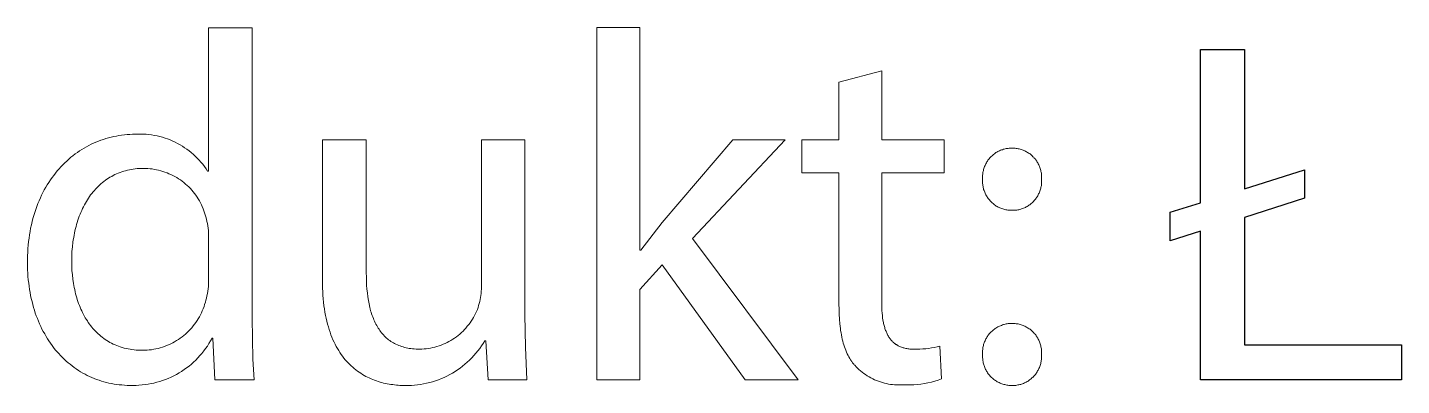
# Model space of a CAD drawing. Header units: millimetres. Extents: x 0 to 4030, y 0 to 2816.
# Drawn here: x 2600.5 to 2712.2, y 176.9 to 206 of the extents above; entities that cross this region are included whole.
import ezdxf

# ---------------------------------------------------------------- set-up
doc = ezdxf.new("R2010")
doc.units = ezdxf.units.MM
doc.header["$MEASUREMENT"] = 0
doc.layers.add('Domyślny', color=7, linetype='Continuous', true_color=0x000000)

msp = doc.modelspace()

# ---------------------------------------------------------------- linework, layer by layer
at = {"layer": 'Domyślny', "color": 18, "lineweight": 15, "true_color": 0x000000}
for p, q in [((2615.18, 194.36), (2615.18, 206.02)), ((2615.18, 206.02), (2618.74, 206.02)), ((2618.74, 206.02), (2618.74, 182.43)), ((2646.75, 177.38), (2646.75, 206.03)), ((2646.75, 206.03), (2650.27, 206.03)), ((2650.27, 206.03), (2650.27, 187.94)), ((2666.45, 201.59), (2669.93, 202.52)), ((2669.93, 202.52), (2669.93, 196.91)), ((2666.45, 196.91), (2666.45, 201.59)), ((2605.83, 196.63), (2606.03, 196.71)), ((2606.03, 196.71), (2606.23, 196.8)), ((2606.23, 196.8), (2606.43, 196.87)), ((2606.43, 196.87), (2606.64, 196.94)), ((2606.64, 196.94), (2606.84, 197.01)), ((2606.84, 197.01), (2607.05, 197.07)), ((2607.05, 197.07), (2607.26, 197.12)), ((2607.26, 197.12), (2607.48, 197.17)), ((2607.48, 197.17), (2607.69, 197.21)), ((2607.69, 197.21), (2607.9, 197.25)), ((2607.9, 197.25), (2608.12, 197.28)), ((2608.12, 197.28), (2608.34, 197.31)), ((2608.34, 197.31), (2608.56, 197.33)), ((2608.56, 197.33), (2608.78, 197.34)), ((2608.78, 197.34), (2609, 197.35)), ((2609, 197.35), (2609.23, 197.35)), ((2609.23, 197.35), (2609.45, 197.36)), ((2609.45, 197.36), (2609.67, 197.37)), ((2609.67, 197.37), (2609.89, 197.36)), ((2609.89, 197.36), (2610.12, 197.35)), ((2610.12, 197.35), (2610.34, 197.33)), ((2610.34, 197.33), (2610.56, 197.3)), ((2610.56, 197.3), (2610.78, 197.26)), ((2610.78, 197.26), (2611, 197.22)), ((2611, 197.22), (2611.22, 197.17)), ((2611.22, 197.17), (2611.43, 197.11)), ((2611.43, 197.11), (2611.65, 197.04)), ((2611.65, 197.04), (2611.86, 196.97)), ((2611.86, 196.97), (2612.06, 196.89)), ((2612.06, 196.89), (2612.27, 196.8)), ((2612.27, 196.8), (2612.47, 196.71)), ((2612.47, 196.71), (2612.67, 196.61)), ((2624.44, 185.48), (2624.44, 196.91)), ((2624.44, 196.91), (2628.01, 196.91)), ((2628.01, 196.91), (2628.01, 186.1)), ((2637.37, 184.93), (2637.37, 196.91)), ((2637.37, 196.91), (2640.91, 196.91)), ((2640.91, 196.91), (2640.91, 182.7)), ((2652.08, 190.17), (2657.81, 196.91)), ((2662.09, 196.91), (2654.54, 188.88)), ((2657.81, 196.91), (2662.09, 196.91)), ((2663.43, 194.21), (2663.43, 196.91)), ((2663.43, 196.91), (2666.45, 196.91)), ((2669.93, 196.91), (2675.01, 196.91)), ((2675.01, 196.91), (2675.01, 194.21)), ((2603.99, 195.48), (2604.16, 195.61)), ((2604.16, 195.61), (2604.34, 195.75)), ((2604.34, 195.75), (2604.52, 195.88)), ((2604.52, 195.88), (2604.7, 196)), ((2604.7, 196), (2604.88, 196.12)), ((2604.88, 196.12), (2605.07, 196.23)), ((2605.07, 196.23), (2605.25, 196.34)), ((2605.25, 196.34), (2605.44, 196.44)), ((2605.44, 196.44), (2605.64, 196.54)), ((2605.64, 196.54), (2605.83, 196.63)), ((2612.67, 196.61), (2612.87, 196.5)), ((2612.87, 196.5), (2613.06, 196.38)), ((2613.06, 196.38), (2613.24, 196.26)), ((2613.24, 196.26), (2613.43, 196.13)), ((2613.43, 196.13), (2613.61, 196)), ((2613.61, 196), (2613.78, 195.86)), ((2613.78, 195.86), (2613.95, 195.72)), ((2613.95, 195.72), (2614.11, 195.56)), ((2614.11, 195.56), (2614.27, 195.41)), ((2678.78, 195.49), (2678.84, 195.55)), ((2678.84, 195.55), (2678.9, 195.61)), ((2678.9, 195.61), (2678.96, 195.66)), ((2678.96, 195.66), (2679.02, 195.71)), ((2679.02, 195.71), (2679.09, 195.76)), ((2679.09, 195.76), (2679.16, 195.81)), ((2679.16, 195.81), (2679.22, 195.86)), ((2679.22, 195.86), (2679.29, 195.9)), ((2679.29, 195.9), (2679.37, 195.94)), ((2679.37, 195.94), (2679.44, 195.98)), ((2679.44, 195.98), (2679.51, 196.01)), ((2679.51, 196.01), (2679.59, 196.05)), ((2679.59, 196.05), (2679.66, 196.08)), ((2679.66, 196.08), (2679.74, 196.1)), ((2679.74, 196.1), (2679.82, 196.13)), ((2679.82, 196.13), (2679.9, 196.15)), ((2679.9, 196.15), (2679.98, 196.17)), ((2679.98, 196.17), (2680.06, 196.19)), ((2680.06, 196.19), (2680.14, 196.2)), ((2680.14, 196.2), (2680.22, 196.21)), ((2680.22, 196.21), (2680.3, 196.22)), ((2680.3, 196.22), (2680.38, 196.22)), ((2680.38, 196.22), (2680.47, 196.23)), ((2680.47, 196.23), (2680.55, 196.23)), ((2680.55, 196.23), (2680.63, 196.23)), ((2680.63, 196.23), (2680.71, 196.22)), ((2680.71, 196.22), (2680.79, 196.22)), ((2680.79, 196.22), (2680.87, 196.21)), ((2680.87, 196.21), (2680.95, 196.19)), ((2680.95, 196.19), (2681.03, 196.18)), ((2681.03, 196.18), (2681.11, 196.16)), ((2681.11, 196.16), (2681.19, 196.14)), ((2681.19, 196.14), (2681.27, 196.12)), ((2681.27, 196.12), (2681.35, 196.09)), ((2681.35, 196.09), (2681.42, 196.06)), ((2681.42, 196.06), (2681.5, 196.03)), ((2681.5, 196.03), (2681.57, 196)), ((2681.57, 196), (2681.64, 195.96)), ((2681.64, 195.96), (2681.71, 195.93)), ((2681.71, 195.93), (2681.79, 195.88)), ((2681.79, 195.88), (2681.85, 195.84)), ((2681.85, 195.84), (2681.92, 195.8)), ((2681.92, 195.8), (2681.99, 195.75)), ((2681.99, 195.75), (2682.05, 195.7)), ((2682.05, 195.7), (2682.11, 195.65)), ((2682.11, 195.65), (2682.17, 195.59)), ((2682.17, 195.59), (2682.23, 195.53)), ((2602.88, 194.37), (2603.03, 194.54)), ((2603.03, 194.54), (2603.18, 194.71)), ((2603.18, 194.71), (2603.34, 194.87)), ((2603.34, 194.87), (2603.5, 195.03)), ((2603.5, 195.03), (2603.66, 195.18)), ((2603.66, 195.18), (2603.82, 195.33)), ((2603.82, 195.33), (2603.99, 195.48)), ((2608.59, 194.43), (2608.44, 194.39)), ((2608.75, 194.46), (2608.59, 194.43)), ((2608.91, 194.49), (2608.75, 194.46)), ((2609.07, 194.52), (2608.91, 194.49)), ((2609.23, 194.54), (2609.07, 194.52)), ((2609.39, 194.56), (2609.23, 194.54)), ((2609.56, 194.57), (2609.39, 194.56)), ((2609.73, 194.57), (2609.56, 194.57)), ((2609.9, 194.58), (2609.73, 194.57)), ((2610.07, 194.57), (2609.9, 194.58)), ((2610.25, 194.57), (2610.07, 194.57)), ((2610.43, 194.55), (2610.25, 194.57)), ((2610.61, 194.53), (2610.43, 194.55)), ((2610.78, 194.5), (2610.61, 194.53)), ((2610.96, 194.47), (2610.78, 194.5)), ((2611.13, 194.43), (2610.96, 194.47)), ((2611.3, 194.39), (2611.13, 194.43)), ((2614.27, 195.41), (2614.43, 195.25)), ((2614.43, 195.25), (2614.57, 195.08)), ((2614.57, 195.08), (2614.72, 194.91)), ((2614.72, 194.91), (2614.85, 194.73)), ((2614.85, 194.73), (2614.98, 194.55)), ((2614.98, 194.55), (2615.1, 194.36)), ((2678.2, 194.42), (2678.22, 194.5)), ((2678.22, 194.5), (2678.24, 194.58)), ((2678.24, 194.58), (2678.27, 194.66)), ((2678.27, 194.66), (2678.3, 194.74)), ((2678.3, 194.74), (2678.33, 194.81)), ((2678.33, 194.81), (2678.36, 194.89)), ((2678.36, 194.89), (2678.4, 194.96)), ((2678.4, 194.96), (2678.44, 195.03)), ((2678.44, 195.03), (2678.48, 195.1)), ((2678.48, 195.1), (2678.53, 195.17)), ((2678.53, 195.17), (2678.57, 195.24)), ((2678.57, 195.24), (2678.62, 195.3)), ((2678.62, 195.3), (2678.67, 195.37)), ((2678.67, 195.37), (2678.73, 195.43)), ((2678.73, 195.43), (2678.78, 195.49)), ((2682.23, 195.53), (2682.29, 195.48)), ((2682.29, 195.48), (2682.34, 195.42)), ((2682.34, 195.42), (2682.4, 195.35)), ((2682.4, 195.35), (2682.45, 195.29)), ((2682.45, 195.29), (2682.49, 195.22)), ((2682.49, 195.22), (2682.54, 195.16)), ((2682.54, 195.16), (2682.58, 195.09)), ((2682.58, 195.09), (2682.62, 195.02)), ((2682.62, 195.02), (2682.66, 194.95)), ((2682.66, 194.95), (2682.7, 194.87)), ((2682.7, 194.87), (2682.73, 194.8)), ((2682.73, 194.8), (2682.76, 194.73)), ((2682.76, 194.73), (2682.79, 194.65)), ((2682.79, 194.65), (2682.82, 194.57)), ((2682.82, 194.57), (2682.84, 194.49)), ((2682.84, 194.49), (2682.86, 194.42)), ((2602.07, 193.24), (2602.2, 193.44)), ((2602.2, 193.44), (2602.33, 193.64)), ((2602.33, 193.64), (2602.46, 193.83)), ((2602.46, 193.83), (2602.6, 194.01)), ((2602.6, 194.01), (2602.74, 194.2)), ((2602.74, 194.2), (2602.88, 194.37)), ((2606.44, 193.33), (2606.33, 193.22)), ((2606.56, 193.42), (2606.44, 193.33)), ((2606.67, 193.52), (2606.56, 193.42)), ((2606.8, 193.61), (2606.67, 193.52)), ((2606.92, 193.69), (2606.8, 193.61)), ((2607.05, 193.78), (2606.92, 193.69)), ((2607.17, 193.86), (2607.05, 193.78)), ((2607.31, 193.93), (2607.17, 193.86)), ((2607.44, 194), (2607.31, 193.93)), ((2607.57, 194.07), (2607.44, 194)), ((2607.71, 194.13), (2607.57, 194.07)), ((2607.85, 194.19), (2607.71, 194.13)), ((2608, 194.25), (2607.85, 194.19)), ((2608.14, 194.3), (2608, 194.25)), ((2608.29, 194.35), (2608.14, 194.3)), ((2608.44, 194.39), (2608.29, 194.35)), ((2611.47, 194.34), (2611.3, 194.39)), ((2611.64, 194.28), (2611.47, 194.34)), ((2611.81, 194.22), (2611.64, 194.28)), ((2611.97, 194.15), (2611.81, 194.22)), ((2612.13, 194.08), (2611.97, 194.15)), ((2612.29, 194), (2612.13, 194.08)), ((2612.45, 193.92), (2612.29, 194)), ((2612.6, 193.83), (2612.45, 193.92)), ((2612.75, 193.74), (2612.6, 193.83)), ((2612.9, 193.64), (2612.75, 193.74)), ((2613.04, 193.53), (2612.9, 193.64)), ((2613.18, 193.42), (2613.04, 193.53)), ((2613.32, 193.31), (2613.18, 193.42)), ((2613.45, 193.19), (2613.32, 193.31)), ((2615.1, 194.36), (2615.18, 194.36)), ((2666.45, 194.21), (2663.43, 194.21)), ((2666.45, 183.55), (2666.45, 194.21)), ((2675.01, 194.21), (2669.93, 194.21)), ((2669.93, 194.21), (2669.93, 183.67)), ((2678.13, 194.02), (2678.14, 194.1)), ((2678.13, 193.94), (2678.13, 194.02)), ((2678.13, 193.85), (2678.13, 193.94)), ((2678.13, 193.77), (2678.13, 193.85)), ((2678.13, 193.69), (2678.13, 193.77)), ((2678.13, 193.61), (2678.13, 193.69)), ((2678.13, 193.53), (2678.13, 193.61)), ((2678.13, 193.44), (2678.13, 193.53)), ((2678.13, 193.36), (2678.13, 193.44)), ((2678.14, 193.28), (2678.13, 193.36)), ((2678.14, 194.1), (2678.15, 194.18)), ((2678.15, 194.18), (2678.16, 194.26)), ((2678.16, 194.26), (2678.18, 194.34)), ((2678.18, 194.34), (2678.2, 194.42)), ((2682.86, 194.42), (2682.88, 194.34)), ((2682.88, 194.34), (2682.89, 194.26)), ((2682.89, 194.26), (2682.91, 194.18)), ((2682.91, 194.18), (2682.92, 194.1)), ((2682.92, 194.1), (2682.92, 194.02)), ((2682.92, 194.02), (2682.93, 193.93)), ((2682.93, 193.77), (2682.92, 193.69)), ((2682.92, 193.69), (2682.93, 193.61)), ((2682.93, 193.44), (2682.92, 193.36)), ((2682.92, 193.36), (2682.92, 193.28)), ((2682.93, 193.93), (2682.93, 193.85)), ((2682.93, 193.85), (2682.93, 193.77)), ((2682.93, 193.61), (2682.93, 193.53)), ((2682.93, 193.53), (2682.93, 193.44)), ((2601.51, 192.18), (2601.61, 192.4)), ((2601.61, 192.4), (2601.72, 192.62)), ((2601.72, 192.62), (2601.83, 192.83)), ((2601.83, 192.83), (2601.95, 193.04)), ((2601.95, 193.04), (2602.07, 193.24)), ((2605.51, 192.29), (2605.42, 192.16)), ((2605.6, 192.42), (2605.51, 192.29)), ((2605.7, 192.54), (2605.6, 192.42)), ((2605.8, 192.67), (2605.7, 192.54)), ((2605.9, 192.78), (2605.8, 192.67)), ((2606, 192.9), (2605.9, 192.78)), ((2606.11, 193.01), (2606, 192.9)), ((2606.21, 193.12), (2606.11, 193.01)), ((2606.33, 193.22), (2606.21, 193.12)), ((2613.58, 193.07), (2613.45, 193.19)), ((2613.71, 192.94), (2613.58, 193.07)), ((2613.82, 192.81), (2613.71, 192.94)), ((2613.94, 192.67), (2613.82, 192.81)), ((2614.05, 192.54), (2613.94, 192.67)), ((2614.16, 192.39), (2614.05, 192.54)), ((2614.26, 192.25), (2614.16, 192.39)), ((2614.35, 192.1), (2614.26, 192.25)), ((2678.15, 193.2), (2678.14, 193.28)), ((2678.17, 193.11), (2678.15, 193.2)), ((2678.18, 193.03), (2678.17, 193.11)), ((2678.2, 192.95), (2678.18, 193.03)), ((2678.22, 192.87), (2678.2, 192.95)), ((2678.25, 192.79), (2678.22, 192.87)), ((2678.28, 192.72), (2678.25, 192.79)), ((2678.31, 192.64), (2678.28, 192.72)), ((2678.34, 192.56), (2678.31, 192.64)), ((2678.37, 192.49), (2678.34, 192.56)), ((2678.41, 192.42), (2678.37, 192.49)), ((2678.45, 192.34), (2678.41, 192.42)), ((2678.5, 192.27), (2678.45, 192.34)), ((2678.54, 192.2), (2678.5, 192.27)), ((2678.59, 192.14), (2678.54, 192.2)), ((2682.53, 192.21), (2682.48, 192.15)), ((2682.57, 192.28), (2682.53, 192.21)), ((2682.62, 192.35), (2682.57, 192.28)), ((2682.66, 192.42), (2682.62, 192.35)), ((2682.69, 192.5), (2682.66, 192.42)), ((2682.73, 192.57), (2682.69, 192.5)), ((2682.76, 192.65), (2682.73, 192.57)), ((2682.79, 192.72), (2682.76, 192.65)), ((2682.81, 192.8), (2682.79, 192.72)), ((2682.84, 192.88), (2682.81, 192.8)), ((2682.86, 192.96), (2682.84, 192.88)), ((2682.88, 193.04), (2682.86, 192.96)), ((2682.89, 193.12), (2682.88, 193.04)), ((2682.91, 193.2), (2682.89, 193.12)), ((2682.92, 193.28), (2682.91, 193.2)), ((2601.06, 191), (2601.14, 191.25)), ((2601.14, 191.25), (2601.22, 191.48)), ((2601.22, 191.48), (2601.31, 191.72)), ((2601.31, 191.72), (2601.41, 191.95)), ((2601.41, 191.95), (2601.51, 192.18)), ((2604.87, 191.16), (2604.8, 191)), ((2604.94, 191.31), (2604.87, 191.16)), ((2605.01, 191.46), (2604.94, 191.31)), ((2605.09, 191.61), (2605.01, 191.46)), ((2605.17, 191.75), (2605.09, 191.61)), ((2605.25, 191.89), (2605.17, 191.75)), ((2605.33, 192.03), (2605.25, 191.89)), ((2605.42, 192.16), (2605.33, 192.03)), ((2614.44, 191.94), (2614.35, 192.1)), ((2614.53, 191.79), (2614.44, 191.94)), ((2614.61, 191.63), (2614.53, 191.79)), ((2614.68, 191.47), (2614.61, 191.63)), ((2614.75, 191.3), (2614.68, 191.47)), ((2614.81, 191.14), (2614.75, 191.3)), ((2614.87, 190.97), (2614.81, 191.14)), ((2678.64, 192.07), (2678.59, 192.14)), ((2678.69, 192.01), (2678.64, 192.07)), ((2678.75, 191.94), (2678.69, 192.01)), ((2678.8, 191.88), (2678.75, 191.94)), ((2678.86, 191.83), (2678.8, 191.88)), ((2678.92, 191.77), (2678.86, 191.83)), ((2678.98, 191.72), (2678.92, 191.77)), ((2679.05, 191.66), (2678.98, 191.72)), ((2679.11, 191.62), (2679.05, 191.66)), ((2679.18, 191.57), (2679.11, 191.62)), ((2679.25, 191.52), (2679.18, 191.57)), ((2679.32, 191.48), (2679.25, 191.52)), ((2679.4, 191.44), (2679.32, 191.48)), ((2679.47, 191.4), (2679.4, 191.44)), ((2679.54, 191.37), (2679.47, 191.4)), ((2679.62, 191.34), (2679.54, 191.37)), ((2679.7, 191.31), (2679.62, 191.34)), ((2679.78, 191.28), (2679.7, 191.31)), ((2679.85, 191.26), (2679.78, 191.28)), ((2679.93, 191.24), (2679.85, 191.26)), ((2680.02, 191.22), (2679.93, 191.24)), ((2680.1, 191.2), (2680.02, 191.22)), ((2680.18, 191.19), (2680.1, 191.2)), ((2680.26, 191.18), (2680.18, 191.19)), ((2680.34, 191.17), (2680.26, 191.18)), ((2680.43, 191.17), (2680.34, 191.17)), ((2680.51, 191.17), (2680.43, 191.17)), ((2680.59, 191.17), (2680.51, 191.17)), ((2680.67, 191.17), (2680.59, 191.17)), ((2680.75, 191.17), (2680.67, 191.17)), ((2680.83, 191.18), (2680.75, 191.17)), ((2680.92, 191.19), (2680.83, 191.18)), ((2681, 191.21), (2680.92, 191.19)), ((2681.08, 191.22), (2681, 191.21)), ((2681.16, 191.24), (2681.08, 191.22)), ((2681.24, 191.26), (2681.16, 191.24)), ((2681.31, 191.29), (2681.24, 191.26)), ((2681.39, 191.31), (2681.31, 191.29)), ((2681.47, 191.34), (2681.39, 191.31)), ((2681.54, 191.38), (2681.47, 191.34)), ((2681.62, 191.41), (2681.54, 191.38)), ((2681.69, 191.45), (2681.62, 191.41)), ((2681.76, 191.49), (2681.69, 191.45)), ((2681.83, 191.53), (2681.76, 191.49)), ((2681.9, 191.58), (2681.83, 191.53)), ((2681.97, 191.63), (2681.9, 191.58)), ((2682.03, 191.67), (2681.97, 191.63)), ((2682.09, 191.73), (2682.03, 191.67)), ((2682.16, 191.78), (2682.09, 191.73)), ((2682.22, 191.84), (2682.16, 191.78)), ((2682.27, 191.89), (2682.22, 191.84)), ((2682.33, 191.96), (2682.27, 191.89)), ((2682.38, 192.02), (2682.33, 191.96)), ((2682.43, 192.08), (2682.38, 192.02)), ((2682.48, 192.15), (2682.43, 192.08)), ((2600.72, 189.72), (2600.78, 189.99)), ((2600.78, 189.99), (2600.84, 190.25)), ((2600.84, 190.25), (2600.91, 190.5)), ((2600.91, 190.5), (2600.98, 190.75)), ((2600.98, 190.75), (2601.06, 191)), ((2604.46, 190.02), (2604.41, 189.85)), ((2604.51, 190.19), (2604.46, 190.02)), ((2604.56, 190.36), (2604.51, 190.19)), ((2604.62, 190.53), (2604.56, 190.36)), ((2604.67, 190.69), (2604.62, 190.53)), ((2604.74, 190.85), (2604.67, 190.69)), ((2604.8, 191), (2604.74, 190.85)), ((2614.92, 190.8), (2614.87, 190.97)), ((2614.97, 190.63), (2614.92, 190.8)), ((2615.01, 190.46), (2614.97, 190.63)), ((2615.05, 190.27), (2615.01, 190.46)), ((2615.09, 190.09), (2615.05, 190.27)), ((2615.12, 189.9), (2615.09, 190.09)), ((2650.35, 187.94), (2652.08, 190.17)), ((2600.55, 188.63), (2600.59, 188.91)), ((2600.59, 188.91), (2600.63, 189.18)), ((2600.63, 189.18), (2600.67, 189.46)), ((2600.67, 189.46), (2600.72, 189.72)), ((2604.22, 188.96), (2604.19, 188.77)), ((2604.25, 189.14), (2604.22, 188.96)), ((2604.28, 189.32), (2604.25, 189.14)), ((2604.32, 189.5), (2604.28, 189.32)), ((2604.36, 189.68), (2604.32, 189.5)), ((2604.41, 189.85), (2604.36, 189.68)), ((2615.15, 189.72), (2615.12, 189.9)), ((2615.17, 189.53), (2615.15, 189.72)), ((2615.18, 189.34), (2615.17, 189.53)), ((2615.18, 189.15), (2615.18, 189.34)), ((2615.18, 188.97), (2615.18, 189.15)), ((2615.18, 185.57), (2615.18, 188.97)), ((2654.54, 188.88), (2663.14, 177.38)), ((2600.47, 187.47), (2600.48, 187.77)), ((2600.48, 187.77), (2600.5, 188.06)), ((2600.5, 188.06), (2600.52, 188.35)), ((2600.52, 188.35), (2600.55, 188.63)), ((2604.08, 187.82), (2604.07, 187.42)), ((2604.12, 188.21), (2604.08, 187.82)), ((2604.16, 188.59), (2604.12, 188.21)), ((2604.19, 188.77), (2604.16, 188.59)), ((2650.27, 187.94), (2650.35, 187.94)), ((2600.46, 187.17), (2600.47, 187.47)), ((2600.46, 186.87), (2600.46, 187.17)), ((2600.46, 186.6), (2600.46, 186.87)), ((2604.07, 187.42), (2604.06, 187.02)), ((2604.06, 187.02), (2604.06, 186.65)), ((2604.06, 186.65), (2604.08, 186.29)), ((2652.08, 186.74), (2650.27, 184.72)), ((2658.82, 177.38), (2652.08, 186.74)), ((2600.47, 186.32), (2600.46, 186.6)), ((2600.49, 186.05), (2600.47, 186.32)), ((2600.5, 185.78), (2600.49, 186.05)), ((2600.53, 185.52), (2600.5, 185.78)), ((2600.56, 185.25), (2600.53, 185.52)), ((2604.08, 186.29), (2604.11, 185.93)), ((2604.11, 185.93), (2604.15, 185.58)), ((2604.15, 185.58), (2604.2, 185.23)), ((2615.19, 185.38), (2615.18, 185.57)), ((2628.01, 186.1), (2628.02, 185.75)), ((2628.02, 185.75), (2628.03, 185.42)), ((2600.59, 185), (2600.56, 185.25)), ((2600.63, 184.74), (2600.59, 185)), ((2600.67, 184.49), (2600.63, 184.74)), ((2600.72, 184.24), (2600.67, 184.49)), ((2604.2, 185.23), (2604.23, 185.06)), ((2604.23, 185.06), (2604.26, 184.89)), ((2604.26, 184.89), (2604.3, 184.72)), ((2604.3, 184.72), (2604.33, 184.55)), ((2604.33, 184.55), (2604.38, 184.39)), ((2604.38, 184.39), (2604.42, 184.23)), ((2615.05, 184.23), (2615.09, 184.42)), ((2615.09, 184.42), (2615.13, 184.61)), ((2615.13, 184.61), (2615.15, 184.8)), ((2615.15, 184.8), (2615.17, 184.99)), ((2615.17, 184.99), (2615.18, 185.19)), ((2615.18, 185.19), (2615.19, 185.38)), ((2624.46, 184.85), (2624.44, 185.48)), ((2624.47, 184.55), (2624.46, 184.85)), ((2624.49, 184.26), (2624.47, 184.55)), ((2628.03, 185.42), (2628.04, 185.09)), ((2628.04, 185.09), (2628.07, 184.77)), ((2628.07, 184.77), (2628.1, 184.45)), ((2628.1, 184.45), (2628.14, 184.15)), ((2637.33, 184.25), (2637.35, 184.42)), ((2637.35, 184.42), (2637.36, 184.59)), ((2637.36, 184.59), (2637.37, 184.76)), ((2637.37, 184.76), (2637.37, 184.93)), ((2650.27, 184.72), (2650.27, 177.38)), ((2600.77, 183.99), (2600.72, 184.24)), ((2600.83, 183.75), (2600.77, 183.99)), ((2600.89, 183.51), (2600.83, 183.75)), ((2600.96, 183.27), (2600.89, 183.51)), ((2601.03, 183.04), (2600.96, 183.27)), ((2604.42, 184.23), (2604.47, 184.06)), ((2604.47, 184.06), (2604.51, 183.91)), ((2604.51, 183.91), (2604.57, 183.75)), ((2604.57, 183.75), (2604.62, 183.59)), ((2604.62, 183.59), (2604.68, 183.44)), ((2604.68, 183.44), (2604.74, 183.29)), ((2604.74, 183.29), (2604.8, 183.14)), ((2614.75, 183.17), (2614.82, 183.34)), ((2614.82, 183.34), (2614.87, 183.51)), ((2614.87, 183.51), (2614.93, 183.69)), ((2614.93, 183.69), (2614.97, 183.86)), ((2614.97, 183.86), (2615.01, 184.04)), ((2615.01, 184.04), (2615.05, 184.23)), ((2624.51, 183.97), (2624.49, 184.26)), ((2624.54, 183.69), (2624.51, 183.97)), ((2624.57, 183.41), (2624.54, 183.69)), ((2624.61, 183.15), (2624.57, 183.41)), ((2628.14, 184.15), (2628.19, 183.85)), ((2628.19, 183.85), (2628.24, 183.56)), ((2628.24, 183.56), (2628.3, 183.28)), ((2628.3, 183.28), (2628.34, 183.15)), ((2637.05, 183.1), (2637.1, 183.26)), ((2637.1, 183.26), (2637.15, 183.43)), ((2637.15, 183.43), (2637.2, 183.59)), ((2637.2, 183.59), (2637.24, 183.75)), ((2637.24, 183.75), (2637.27, 183.92)), ((2637.27, 183.92), (2637.3, 184.09)), ((2637.3, 184.09), (2637.33, 184.25)), ((2666.46, 183.13), (2666.45, 183.55)), ((2669.93, 183.67), (2669.93, 183.45)), ((2669.93, 183.45), (2669.94, 183.23)), ((2601.1, 182.81), (2601.03, 183.04)), ((2601.18, 182.59), (2601.1, 182.81)), ((2601.27, 182.37), (2601.18, 182.59)), ((2601.35, 182.15), (2601.27, 182.37)), ((2601.45, 181.94), (2601.35, 182.15)), ((2604.8, 183.14), (2604.87, 183)), ((2604.87, 183), (2604.94, 182.85)), ((2604.94, 182.85), (2605.01, 182.71)), ((2605.01, 182.71), (2605.08, 182.58)), ((2605.08, 182.58), (2605.16, 182.44)), ((2605.16, 182.44), (2605.24, 182.31)), ((2605.24, 182.31), (2605.33, 182.18)), ((2605.33, 182.18), (2605.41, 182.05)), ((2614.16, 182.06), (2614.26, 182.21)), ((2614.26, 182.21), (2614.35, 182.36)), ((2614.35, 182.36), (2614.44, 182.52)), ((2614.44, 182.52), (2614.53, 182.68)), ((2614.53, 182.68), (2614.61, 182.84)), ((2614.61, 182.84), (2614.68, 183.01)), ((2614.68, 183.01), (2614.75, 183.17)), ((2618.74, 182.43), (2618.75, 180.75)), ((2624.65, 182.89), (2624.61, 183.15)), ((2624.7, 182.63), (2624.65, 182.89)), ((2624.75, 182.39), (2624.7, 182.63)), ((2624.8, 182.15), (2624.75, 182.39)), ((2624.86, 181.92), (2624.8, 182.15)), ((2628.34, 183.15), (2628.37, 183.01)), ((2628.37, 183.01), (2628.41, 182.88)), ((2628.41, 182.88), (2628.45, 182.75)), ((2628.45, 182.75), (2628.5, 182.63)), ((2628.5, 182.63), (2628.54, 182.5)), ((2628.54, 182.5), (2628.59, 182.38)), ((2628.59, 182.38), (2628.64, 182.26)), ((2628.64, 182.26), (2628.69, 182.15)), ((2628.69, 182.15), (2628.74, 182.03)), ((2636.45, 182.02), (2636.55, 182.17)), ((2636.55, 182.17), (2636.65, 182.31)), ((2636.65, 182.31), (2636.74, 182.47)), ((2636.74, 182.47), (2636.82, 182.62)), ((2636.82, 182.62), (2636.9, 182.78)), ((2636.9, 182.78), (2636.98, 182.94)), ((2636.98, 182.94), (2637.05, 183.1)), ((2640.91, 182.7), (2640.95, 180.04)), ((2666.47, 182.72), (2666.46, 183.13)), ((2666.49, 182.32), (2666.47, 182.72)), ((2666.52, 181.94), (2666.49, 182.32)), ((2669.94, 183.23), (2669.95, 183.02)), ((2669.95, 183.02), (2669.96, 182.82)), ((2669.96, 182.82), (2669.98, 182.62)), ((2669.98, 182.62), (2670, 182.43)), ((2670, 182.43), (2670.03, 182.24)), ((2670.03, 182.24), (2670.07, 182.06)), ((2601.54, 181.73), (2601.45, 181.94)), ((2601.64, 181.52), (2601.54, 181.73)), ((2601.75, 181.32), (2601.64, 181.52)), ((2601.86, 181.12), (2601.75, 181.32)), ((2601.97, 180.92), (2601.86, 181.12)), ((2605.41, 182.05), (2605.5, 181.92)), ((2605.5, 181.92), (2605.59, 181.8)), ((2605.59, 181.8), (2605.69, 181.68)), ((2605.69, 181.68), (2605.78, 181.57)), ((2605.78, 181.57), (2605.88, 181.45)), ((2605.88, 181.45), (2605.99, 181.34)), ((2605.99, 181.34), (2606.09, 181.24)), ((2606.09, 181.24), (2606.2, 181.14)), ((2606.2, 181.14), (2606.31, 181.04)), ((2606.31, 181.04), (2606.43, 180.94)), ((2613.17, 181), (2613.31, 181.11)), ((2613.31, 181.11), (2613.45, 181.24)), ((2613.45, 181.24), (2613.58, 181.36)), ((2613.58, 181.36), (2613.7, 181.49)), ((2613.7, 181.49), (2613.82, 181.63)), ((2613.82, 181.63), (2613.94, 181.77)), ((2613.94, 181.77), (2614.05, 181.91)), ((2614.05, 181.91), (2614.16, 182.06)), ((2624.93, 181.69), (2624.86, 181.92)), ((2625, 181.47), (2624.93, 181.69)), ((2625.07, 181.26), (2625, 181.47)), ((2625.14, 181.05), (2625.07, 181.26)), ((2625.22, 180.85), (2625.14, 181.05)), ((2628.74, 182.03), (2628.8, 181.92)), ((2628.8, 181.92), (2628.86, 181.81)), ((2628.86, 181.81), (2628.92, 181.7)), ((2628.92, 181.7), (2628.98, 181.6)), ((2628.98, 181.6), (2629.05, 181.5)), ((2629.05, 181.5), (2629.11, 181.4)), ((2629.11, 181.4), (2629.18, 181.31)), ((2629.18, 181.31), (2629.26, 181.21)), ((2629.26, 181.21), (2629.33, 181.12)), ((2629.33, 181.12), (2629.41, 181.04)), ((2629.41, 181.04), (2629.49, 180.95)), ((2635.48, 181), (2635.61, 181.11)), ((2635.61, 181.11), (2635.75, 181.23)), ((2635.75, 181.23), (2635.88, 181.35)), ((2635.88, 181.35), (2636, 181.47)), ((2636, 181.47), (2636.12, 181.6)), ((2636.12, 181.6), (2636.23, 181.74)), ((2636.23, 181.74), (2636.35, 181.88)), ((2636.35, 181.88), (2636.45, 182.02)), ((2666.57, 181.57), (2666.52, 181.94)), ((2666.59, 181.39), (2666.57, 181.57)), ((2666.62, 181.21), (2666.59, 181.39)), ((2666.65, 181.04), (2666.62, 181.21)), ((2666.69, 180.87), (2666.65, 181.04)), ((2670.07, 182.06), (2670.08, 181.98)), ((2670.08, 181.98), (2670.1, 181.89)), ((2670.1, 181.89), (2670.12, 181.81)), ((2670.12, 181.81), (2670.15, 181.72)), ((2670.15, 181.72), (2670.17, 181.64)), ((2670.17, 181.64), (2670.19, 181.56)), ((2670.19, 181.56), (2670.22, 181.49)), ((2670.22, 181.49), (2670.25, 181.41)), ((2670.25, 181.41), (2670.28, 181.34)), ((2670.28, 181.34), (2670.31, 181.27)), ((2670.31, 181.27), (2670.34, 181.2)), ((2670.34, 181.2), (2670.37, 181.13)), ((2670.37, 181.13), (2670.4, 181.06)), ((2670.4, 181.06), (2670.44, 180.99)), ((2678.57, 180.99), (2678.62, 181.05)), ((2678.62, 181.05), (2678.67, 181.12)), ((2678.67, 181.12), (2678.73, 181.18)), ((2678.73, 181.18), (2678.78, 181.24)), ((2678.78, 181.24), (2678.84, 181.3)), ((2678.84, 181.3), (2678.9, 181.35)), ((2678.9, 181.35), (2678.96, 181.41)), ((2678.96, 181.41), (2679.02, 181.46)), ((2679.02, 181.46), (2679.09, 181.51)), ((2679.09, 181.51), (2679.16, 181.56)), ((2679.16, 181.56), (2679.22, 181.6)), ((2679.22, 181.6), (2679.29, 181.65)), ((2679.29, 181.65), (2679.37, 181.69)), ((2679.37, 181.69), (2679.44, 181.72)), ((2679.44, 181.72), (2679.51, 181.76)), ((2679.51, 181.76), (2679.59, 181.79)), ((2679.59, 181.79), (2679.66, 181.82)), ((2679.66, 181.82), (2679.74, 181.85)), ((2679.74, 181.85), (2679.82, 181.88)), ((2679.82, 181.88), (2679.9, 181.9)), ((2679.9, 181.9), (2679.98, 181.92)), ((2679.98, 181.92), (2680.06, 181.93)), ((2680.06, 181.93), (2680.14, 181.95)), ((2680.14, 181.95), (2680.22, 181.96)), ((2680.22, 181.96), (2680.3, 181.97)), ((2680.3, 181.97), (2680.38, 181.97)), ((2680.38, 181.97), (2680.47, 181.97)), ((2680.47, 181.97), (2680.55, 181.97)), ((2680.55, 181.97), (2680.63, 181.97)), ((2680.63, 181.97), (2680.71, 181.97)), ((2680.71, 181.97), (2680.79, 181.96)), ((2680.79, 181.96), (2680.87, 181.95)), ((2680.87, 181.95), (2680.95, 181.94)), ((2680.95, 181.94), (2681.03, 181.93)), ((2681.03, 181.93), (2681.11, 181.91)), ((2681.11, 181.91), (2681.19, 181.89)), ((2681.19, 181.89), (2681.27, 181.87)), ((2681.27, 181.87), (2681.35, 181.84)), ((2681.35, 181.84), (2681.42, 181.81)), ((2681.42, 181.81), (2681.5, 181.78)), ((2681.5, 181.78), (2681.57, 181.75)), ((2681.57, 181.75), (2681.64, 181.71)), ((2681.64, 181.71), (2681.71, 181.67)), ((2681.71, 181.67), (2681.79, 181.63)), ((2681.79, 181.63), (2681.85, 181.59)), ((2681.85, 181.59), (2681.92, 181.54)), ((2681.92, 181.54), (2681.99, 181.5)), ((2681.99, 181.5), (2682.05, 181.45)), ((2682.05, 181.45), (2682.11, 181.39)), ((2682.11, 181.39), (2682.17, 181.34)), ((2682.17, 181.34), (2682.23, 181.28)), ((2682.23, 181.28), (2682.29, 181.22)), ((2682.29, 181.22), (2682.34, 181.16)), ((2682.34, 181.16), (2682.4, 181.1)), ((2682.4, 181.1), (2682.45, 181.04)), ((2682.45, 181.04), (2682.49, 180.97)), ((2602.09, 180.73), (2601.97, 180.92)), ((2602.21, 180.55), (2602.09, 180.73)), ((2602.33, 180.36), (2602.21, 180.55)), ((2602.46, 180.19), (2602.33, 180.36)), ((2602.59, 180.01), (2602.46, 180.19)), ((2602.72, 179.84), (2602.59, 180.01)), ((2606.43, 180.94), (2606.54, 180.85)), ((2606.54, 180.85), (2606.66, 180.76)), ((2606.66, 180.76), (2606.78, 180.67)), ((2606.78, 180.67), (2606.91, 180.59)), ((2606.91, 180.59), (2607.04, 180.51)), ((2607.04, 180.51), (2607.17, 180.43)), ((2607.17, 180.43), (2607.3, 180.36)), ((2607.3, 180.36), (2607.44, 180.29)), ((2607.44, 180.29), (2607.58, 180.23)), ((2607.58, 180.23), (2607.72, 180.17)), ((2607.72, 180.17), (2607.87, 180.12)), ((2607.87, 180.12), (2608.01, 180.06)), ((2608.01, 180.06), (2608.17, 180.02)), ((2608.17, 180.02), (2608.32, 179.97)), ((2608.32, 179.97), (2608.48, 179.94)), ((2608.48, 179.94), (2608.64, 179.9)), ((2608.64, 179.9), (2608.8, 179.87)), ((2610.73, 179.87), (2610.91, 179.9)), ((2610.91, 179.9), (2611.09, 179.95)), ((2611.09, 179.95), (2611.26, 179.99)), ((2611.26, 179.99), (2611.43, 180.05)), ((2611.43, 180.05), (2611.61, 180.1)), ((2611.61, 180.1), (2611.77, 180.17)), ((2611.77, 180.17), (2611.94, 180.24)), ((2611.94, 180.24), (2612.11, 180.31)), ((2612.11, 180.31), (2612.27, 180.4)), ((2612.27, 180.4), (2612.43, 180.48)), ((2612.43, 180.48), (2612.58, 180.58)), ((2612.58, 180.58), (2612.74, 180.67)), ((2612.74, 180.67), (2612.89, 180.78)), ((2612.89, 180.78), (2613.03, 180.88)), ((2613.03, 180.88), (2613.17, 181)), ((2614.95, 179.93), (2614.8, 179.74)), ((2615.09, 180.13), (2614.95, 179.93)), ((2615.22, 180.34), (2615.09, 180.13)), ((2615.35, 180.55), (2615.22, 180.34)), ((2615.47, 180.77), (2615.35, 180.55)), ((2615.53, 180.77), (2615.47, 180.77)), ((2615.71, 177.38), (2615.53, 180.77)), ((2618.75, 180.75), (2618.8, 179.07)), ((2625.3, 180.65), (2625.22, 180.85)), ((2625.39, 180.46), (2625.3, 180.65)), ((2625.48, 180.28), (2625.39, 180.46)), ((2625.57, 180.1), (2625.48, 180.28)), ((2625.67, 179.93), (2625.57, 180.1)), ((2625.77, 179.77), (2625.67, 179.93)), ((2629.49, 180.95), (2629.57, 180.87)), ((2629.57, 180.87), (2629.66, 180.79)), ((2629.66, 180.79), (2629.74, 180.72)), ((2629.74, 180.72), (2629.83, 180.65)), ((2629.83, 180.65), (2629.93, 180.58)), ((2629.93, 180.58), (2630.02, 180.51)), ((2630.02, 180.51), (2630.12, 180.45)), ((2630.12, 180.45), (2630.22, 180.39)), ((2630.22, 180.39), (2630.32, 180.33)), ((2630.32, 180.33), (2630.43, 180.28)), ((2630.43, 180.28), (2630.54, 180.23)), ((2630.54, 180.23), (2630.65, 180.18)), ((2630.65, 180.18), (2630.77, 180.14)), ((2630.77, 180.14), (2630.88, 180.1)), ((2630.88, 180.1), (2631, 180.06)), ((2631, 180.06), (2631.13, 180.03)), ((2631.13, 180.03), (2631.25, 180)), ((2631.25, 180), (2631.38, 179.97)), ((2631.38, 179.97), (2631.51, 179.95)), ((2631.51, 179.95), (2631.65, 179.93)), ((2631.65, 179.93), (2631.78, 179.91)), ((2631.78, 179.91), (2631.92, 179.9)), ((2631.92, 179.9), (2632.07, 179.89)), ((2632.54, 179.89), (2632.72, 179.9)), ((2632.72, 179.9), (2632.89, 179.92)), ((2632.89, 179.92), (2633.07, 179.94)), ((2633.07, 179.94), (2633.24, 179.97)), ((2633.24, 179.97), (2633.42, 180.01)), ((2633.42, 180.01), (2633.59, 180.05)), ((2633.59, 180.05), (2633.76, 180.1)), ((2633.76, 180.1), (2633.93, 180.15)), ((2633.93, 180.15), (2634.1, 180.21)), ((2634.1, 180.21), (2634.26, 180.28)), ((2634.26, 180.28), (2634.42, 180.35)), ((2634.42, 180.35), (2634.58, 180.43)), ((2634.58, 180.43), (2634.74, 180.51)), ((2634.74, 180.51), (2634.89, 180.59)), ((2634.89, 180.59), (2635.04, 180.69)), ((2635.04, 180.69), (2635.19, 180.79)), ((2635.19, 180.79), (2635.34, 180.89)), ((2635.34, 180.89), (2635.48, 181)), ((2637.24, 179.94), (2637.09, 179.74)), ((2637.38, 180.14), (2637.24, 179.94)), ((2637.52, 180.35), (2637.38, 180.14)), ((2637.65, 180.57), (2637.52, 180.35)), ((2637.73, 180.57), (2637.65, 180.57)), ((2637.92, 177.39), (2637.73, 180.57)), ((2640.95, 180.04), (2641.07, 177.39)), ((2666.72, 180.7), (2666.69, 180.87)), ((2666.76, 180.54), (2666.72, 180.7)), ((2666.8, 180.38), (2666.76, 180.54)), ((2666.85, 180.23), (2666.8, 180.38)), ((2666.9, 180.08), (2666.85, 180.23)), ((2666.95, 179.93), (2666.9, 180.08)), ((2667, 179.79), (2666.95, 179.93)), ((2670.44, 180.99), (2670.48, 180.93)), ((2670.48, 180.93), (2670.52, 180.87)), ((2670.52, 180.87), (2670.56, 180.81)), ((2670.56, 180.81), (2670.6, 180.75)), ((2670.6, 180.75), (2670.64, 180.7)), ((2670.64, 180.7), (2670.68, 180.64)), ((2670.68, 180.64), (2670.73, 180.59)), ((2670.73, 180.59), (2670.78, 180.54)), ((2670.78, 180.54), (2670.82, 180.49)), ((2670.82, 180.49), (2670.87, 180.44)), ((2670.87, 180.44), (2670.9, 180.42)), ((2670.9, 180.42), (2670.93, 180.4)), ((2670.93, 180.4), (2670.95, 180.37)), ((2670.95, 180.37), (2670.98, 180.35)), ((2670.98, 180.35), (2671.01, 180.33)), ((2671.01, 180.33), (2671.03, 180.31)), ((2671.03, 180.31), (2671.06, 180.29)), ((2671.06, 180.29), (2671.09, 180.27)), ((2671.09, 180.27), (2671.12, 180.25)), ((2671.12, 180.25), (2671.15, 180.23)), ((2671.15, 180.23), (2671.18, 180.21)), ((2671.18, 180.21), (2671.21, 180.2)), ((2671.21, 180.2), (2671.27, 180.16)), ((2671.27, 180.16), (2671.33, 180.13)), ((2671.33, 180.13), (2671.4, 180.1)), ((2671.4, 180.1), (2671.46, 180.07)), ((2671.46, 180.07), (2671.53, 180.04)), ((2671.53, 180.04), (2671.6, 180.02)), ((2671.6, 180.02), (2671.67, 180)), ((2671.67, 180), (2671.74, 179.98)), ((2671.74, 179.98), (2671.82, 179.96)), ((2671.82, 179.96), (2671.9, 179.94)), ((2671.9, 179.94), (2671.97, 179.93)), ((2671.97, 179.93), (2672.05, 179.91)), ((2672.05, 179.91), (2672.14, 179.9)), ((2672.14, 179.9), (2672.22, 179.89)), ((2673.27, 179.9), (2673.51, 179.92)), ((2673.51, 179.92), (2673.74, 179.95)), ((2673.74, 179.95), (2673.97, 179.98)), ((2673.97, 179.98), (2674.2, 180.02)), ((2674.2, 180.02), (2674.43, 180.07)), ((2674.43, 180.07), (2674.65, 180.13)), ((2674.65, 180.13), (2674.8, 177.46)), ((2678.14, 179.85), (2678.15, 179.93)), ((2678.15, 179.93), (2678.16, 180.01)), ((2678.16, 180.01), (2678.18, 180.09)), ((2678.18, 180.09), (2678.2, 180.17)), ((2678.2, 180.17), (2678.22, 180.25)), ((2678.22, 180.25), (2678.24, 180.33)), ((2678.24, 180.33), (2678.27, 180.41)), ((2678.27, 180.41), (2678.3, 180.48)), ((2678.3, 180.48), (2678.33, 180.56)), ((2678.33, 180.56), (2678.36, 180.63)), ((2678.36, 180.63), (2678.4, 180.71)), ((2678.4, 180.71), (2678.44, 180.78)), ((2678.44, 180.78), (2678.48, 180.85)), ((2678.48, 180.85), (2678.53, 180.92)), ((2678.53, 180.92), (2678.57, 180.99)), ((2682.49, 180.97), (2682.54, 180.91)), ((2682.54, 180.91), (2682.58, 180.84)), ((2682.58, 180.84), (2682.62, 180.77)), ((2682.62, 180.77), (2682.66, 180.69)), ((2682.66, 180.69), (2682.7, 180.62)), ((2682.7, 180.62), (2682.73, 180.55)), ((2682.73, 180.55), (2682.76, 180.47)), ((2682.76, 180.47), (2682.79, 180.4)), ((2682.79, 180.4), (2682.82, 180.32)), ((2682.82, 180.32), (2682.84, 180.24)), ((2682.84, 180.24), (2682.86, 180.16)), ((2682.86, 180.16), (2682.88, 180.08)), ((2682.88, 180.08), (2682.89, 180)), ((2682.89, 180), (2682.91, 179.92)), ((2682.91, 179.92), (2682.92, 179.84)), ((2602.86, 179.68), (2602.72, 179.84)), ((2603, 179.52), (2602.86, 179.68)), ((2603.15, 179.36), (2603, 179.52)), ((2603.3, 179.21), (2603.15, 179.36)), ((2603.45, 179.06), (2603.3, 179.21)), ((2603.61, 178.92), (2603.45, 179.06)), ((2603.76, 178.78), (2603.61, 178.92)), ((2608.8, 179.87), (2608.96, 179.85)), ((2608.96, 179.85), (2609.13, 179.82)), ((2609.13, 179.82), (2609.3, 179.81)), ((2609.3, 179.81), (2609.47, 179.8)), ((2609.47, 179.8), (2609.65, 179.79)), ((2609.65, 179.79), (2609.83, 179.79)), ((2609.83, 179.79), (2610.01, 179.79)), ((2610.01, 179.79), (2610.19, 179.8)), ((2610.19, 179.8), (2610.37, 179.82)), ((2610.37, 179.82), (2610.55, 179.84)), ((2610.55, 179.84), (2610.73, 179.87)), ((2613.97, 178.83), (2613.79, 178.67)), ((2614.15, 179), (2613.97, 178.83)), ((2614.32, 179.18), (2614.15, 179)), ((2614.49, 179.36), (2614.32, 179.18)), ((2614.65, 179.54), (2614.49, 179.36)), ((2614.8, 179.74), (2614.65, 179.54)), ((2618.8, 179.07), (2618.89, 177.38)), ((2625.87, 179.61), (2625.77, 179.77)), ((2625.98, 179.45), (2625.87, 179.61)), ((2626.09, 179.3), (2625.98, 179.45)), ((2626.2, 179.16), (2626.09, 179.3)), ((2626.31, 179.02), (2626.2, 179.16)), ((2626.43, 178.89), (2626.31, 179.02)), ((2626.54, 178.76), (2626.43, 178.89)), ((2632.07, 179.89), (2632.21, 179.89)), ((2632.21, 179.89), (2632.36, 179.88)), ((2632.36, 179.88), (2632.54, 179.89)), ((2636.23, 178.83), (2636.04, 178.66)), ((2636.41, 179), (2636.23, 178.83)), ((2636.59, 179.17), (2636.41, 179)), ((2636.76, 179.36), (2636.59, 179.17)), ((2636.93, 179.55), (2636.76, 179.36)), ((2637.09, 179.74), (2636.93, 179.55)), ((2667.06, 179.65), (2667, 179.79)), ((2667.12, 179.51), (2667.06, 179.65)), ((2667.19, 179.38), (2667.12, 179.51)), ((2667.26, 179.25), (2667.19, 179.38)), ((2667.33, 179.13), (2667.26, 179.25)), ((2667.37, 179.07), (2667.33, 179.13)), ((2667.4, 179.01), (2667.37, 179.07)), ((2667.44, 178.95), (2667.4, 179.01)), ((2667.48, 178.89), (2667.44, 178.95)), ((2667.52, 178.84), (2667.48, 178.89)), ((2667.56, 178.78), (2667.52, 178.84)), ((2672.22, 179.89), (2672.3, 179.89)), ((2672.3, 179.89), (2672.39, 179.88)), ((2672.39, 179.88), (2672.48, 179.88)), ((2672.48, 179.88), (2672.57, 179.88)), ((2672.57, 179.88), (2672.81, 179.88)), ((2672.81, 179.88), (2673.04, 179.88)), ((2673.04, 179.88), (2673.27, 179.9)), ((2678.13, 179.77), (2678.14, 179.85)), ((2678.13, 179.68), (2678.13, 179.77)), ((2678.13, 179.6), (2678.13, 179.68)), ((2678.13, 179.52), (2678.13, 179.6)), ((2678.13, 179.44), (2678.13, 179.52)), ((2678.13, 179.36), (2678.13, 179.44)), ((2678.13, 179.27), (2678.13, 179.36)), ((2678.13, 179.19), (2678.13, 179.27)), ((2678.14, 179.11), (2678.13, 179.19)), ((2678.14, 179.03), (2678.14, 179.11)), ((2678.15, 178.95), (2678.14, 179.03)), ((2678.17, 178.86), (2678.15, 178.95)), ((2678.19, 178.78), (2678.17, 178.86)), ((2678.2, 178.7), (2678.19, 178.78)), ((2682.88, 178.79), (2682.86, 178.71)), ((2682.89, 178.87), (2682.88, 178.79)), ((2682.9, 178.95), (2682.89, 178.87)), ((2682.91, 179.03), (2682.9, 178.95)), ((2682.92, 179.11), (2682.91, 179.03)), ((2682.92, 179.84), (2682.92, 179.76)), ((2682.92, 179.76), (2682.93, 179.68)), ((2682.93, 179.52), (2682.92, 179.44)), ((2682.92, 179.44), (2682.93, 179.36)), ((2682.93, 179.19), (2682.92, 179.11)), ((2682.93, 179.68), (2682.93, 179.6)), ((2682.93, 179.6), (2682.93, 179.52)), ((2682.93, 179.36), (2682.93, 179.27)), ((2682.93, 179.27), (2682.93, 179.19)), ((2603.92, 178.65), (2603.76, 178.78)), ((2604.09, 178.52), (2603.92, 178.65)), ((2604.26, 178.39), (2604.09, 178.52)), ((2604.43, 178.27), (2604.26, 178.39)), ((2604.6, 178.16), (2604.43, 178.27)), ((2604.78, 178.05), (2604.6, 178.16)), ((2604.95, 177.94), (2604.78, 178.05)), ((2605.14, 177.84), (2604.95, 177.94)), ((2605.32, 177.75), (2605.14, 177.84)), ((2605.51, 177.66), (2605.32, 177.75)), ((2612.36, 177.72), (2612.14, 177.61)), ((2612.58, 177.83), (2612.36, 177.72)), ((2612.79, 177.95), (2612.58, 177.83)), ((2613, 178.08), (2612.79, 177.95)), ((2613.2, 178.22), (2613, 178.08)), ((2613.4, 178.36), (2613.2, 178.22)), ((2613.6, 178.51), (2613.4, 178.36)), ((2613.79, 178.67), (2613.6, 178.51)), ((2626.67, 178.64), (2626.54, 178.76)), ((2626.79, 178.52), (2626.67, 178.64)), ((2626.91, 178.41), (2626.79, 178.52)), ((2627.04, 178.3), (2626.91, 178.41)), ((2627.17, 178.2), (2627.04, 178.3)), ((2627.3, 178.1), (2627.17, 178.2)), ((2627.43, 178.01), (2627.3, 178.1)), ((2627.57, 177.92), (2627.43, 178.01)), ((2627.71, 177.83), (2627.57, 177.92)), ((2627.84, 177.75), (2627.71, 177.83)), ((2627.98, 177.67), (2627.84, 177.75)), ((2628.12, 177.6), (2627.98, 177.67)), ((2634.57, 177.7), (2634.35, 177.59)), ((2634.8, 177.82), (2634.57, 177.7)), ((2635.02, 177.94), (2634.8, 177.82)), ((2635.23, 178.07), (2635.02, 177.94)), ((2635.44, 178.21), (2635.23, 178.07)), ((2635.65, 178.35), (2635.44, 178.21)), ((2635.85, 178.5), (2635.65, 178.35)), ((2636.04, 178.66), (2635.85, 178.5)), ((2667.61, 178.73), (2667.56, 178.78)), ((2667.65, 178.67), (2667.61, 178.73)), ((2667.7, 178.62), (2667.65, 178.67)), ((2667.74, 178.57), (2667.7, 178.62)), ((2667.79, 178.52), (2667.74, 178.57)), ((2667.83, 178.47), (2667.79, 178.52)), ((2667.95, 178.35), (2667.83, 178.47)), ((2668.08, 178.23), (2667.95, 178.35)), ((2668.21, 178.12), (2668.08, 178.23)), ((2668.34, 178.01), (2668.21, 178.12)), ((2668.47, 177.91), (2668.34, 178.01)), ((2668.61, 177.81), (2668.47, 177.91)), ((2668.75, 177.72), (2668.61, 177.81)), ((2668.9, 177.63), (2668.75, 177.72)), ((2678.23, 178.62), (2678.2, 178.7)), ((2678.25, 178.55), (2678.23, 178.62)), ((2678.28, 178.47), (2678.25, 178.55)), ((2678.31, 178.39), (2678.28, 178.47)), ((2678.34, 178.32), (2678.31, 178.39)), ((2678.38, 178.24), (2678.34, 178.32)), ((2678.42, 178.17), (2678.38, 178.24)), ((2678.46, 178.1), (2678.42, 178.17)), ((2678.5, 178.03), (2678.46, 178.1)), ((2678.54, 177.96), (2678.5, 178.03)), ((2678.59, 177.89), (2678.54, 177.96)), ((2678.64, 177.83), (2678.59, 177.89)), ((2678.69, 177.76), (2678.64, 177.83)), ((2678.75, 177.7), (2678.69, 177.76)), ((2678.81, 177.64), (2678.75, 177.7)), ((2682.33, 177.71), (2682.27, 177.65)), ((2682.38, 177.77), (2682.33, 177.71)), ((2682.43, 177.83), (2682.38, 177.77)), ((2682.48, 177.9), (2682.43, 177.83)), ((2682.53, 177.97), (2682.48, 177.9)), ((2682.57, 178.04), (2682.53, 177.97)), ((2682.61, 178.11), (2682.57, 178.04)), ((2682.65, 178.18), (2682.61, 178.11)), ((2682.69, 178.25), (2682.65, 178.18)), ((2682.72, 178.32), (2682.69, 178.25)), ((2682.76, 178.4), (2682.72, 178.32)), ((2682.79, 178.47), (2682.76, 178.4)), ((2682.81, 178.55), (2682.79, 178.47)), ((2682.84, 178.63), (2682.81, 178.55)), ((2682.86, 178.71), (2682.84, 178.63)), ((2605.7, 177.57), (2605.51, 177.66)), ((2605.89, 177.49), (2605.7, 177.57)), ((2606.08, 177.42), (2605.89, 177.49)), ((2606.28, 177.35), (2606.08, 177.42)), ((2606.48, 177.28), (2606.28, 177.35)), ((2606.68, 177.23), (2606.48, 177.28)), ((2606.88, 177.17), (2606.68, 177.23)), ((2607.09, 177.12), (2606.88, 177.17)), ((2607.29, 177.08), (2607.09, 177.12)), ((2607.5, 177.05), (2607.29, 177.08)), ((2607.71, 177.01), (2607.5, 177.05)), ((2607.93, 176.99), (2607.71, 177.01)), ((2608.14, 176.97), (2607.93, 176.99)), ((2608.36, 176.95), (2608.14, 176.97)), ((2608.58, 176.94), (2608.36, 176.95)), ((2608.8, 176.94), (2608.58, 176.94)), ((2609.04, 176.94), (2608.8, 176.94)), ((2609.29, 176.94), (2609.04, 176.94)), ((2609.53, 176.95), (2609.29, 176.94)), ((2609.78, 176.97), (2609.53, 176.95)), ((2610.02, 177), (2609.78, 176.97)), ((2610.27, 177.03), (2610.02, 177)), ((2610.51, 177.08), (2610.27, 177.03)), ((2610.75, 177.13), (2610.51, 177.08)), ((2610.98, 177.19), (2610.75, 177.13)), ((2611.22, 177.26), (2610.98, 177.19)), ((2611.45, 177.33), (2611.22, 177.26)), ((2611.69, 177.42), (2611.45, 177.33)), ((2611.91, 177.51), (2611.69, 177.42)), ((2612.14, 177.61), (2611.91, 177.51)), ((2618.89, 177.38), (2615.71, 177.38)), ((2628.26, 177.54), (2628.12, 177.6)), ((2628.41, 177.47), (2628.26, 177.54)), ((2628.55, 177.41), (2628.41, 177.47)), ((2628.69, 177.36), (2628.55, 177.41)), ((2628.84, 177.3), (2628.69, 177.36)), ((2628.98, 177.26), (2628.84, 177.3)), ((2629.13, 177.21), (2628.98, 177.26)), ((2629.28, 177.17), (2629.13, 177.21)), ((2629.42, 177.13), (2629.28, 177.17)), ((2629.57, 177.1), (2629.42, 177.13)), ((2629.72, 177.07), (2629.57, 177.1)), ((2629.87, 177.04), (2629.72, 177.07)), ((2630.01, 177.02), (2629.87, 177.04)), ((2630.16, 177), (2630.01, 177.02)), ((2630.31, 176.98), (2630.16, 177)), ((2630.46, 176.96), (2630.31, 176.98)), ((2630.6, 176.95), (2630.46, 176.96)), ((2630.75, 176.94), (2630.6, 176.95)), ((2630.89, 176.94), (2630.75, 176.94)), ((2631.04, 176.93), (2630.89, 176.94)), ((2631.18, 176.93), (2631.04, 176.93)), ((2631.43, 176.93), (2631.18, 176.93)), ((2631.68, 176.94), (2631.43, 176.93)), ((2631.93, 176.96), (2631.68, 176.94)), ((2632.18, 176.98), (2631.93, 176.96)), ((2632.43, 177.02), (2632.18, 176.98)), ((2632.68, 177.06), (2632.43, 177.02)), ((2632.92, 177.11), (2632.68, 177.06)), ((2633.17, 177.17), (2632.92, 177.11)), ((2633.41, 177.24), (2633.17, 177.17)), ((2633.65, 177.32), (2633.41, 177.24)), ((2633.88, 177.4), (2633.65, 177.32)), ((2634.12, 177.49), (2633.88, 177.4)), ((2634.35, 177.59), (2634.12, 177.49)), ((2641.07, 177.39), (2637.92, 177.39)), ((2650.27, 177.38), (2646.75, 177.38)), ((2663.14, 177.38), (2658.82, 177.38)), ((2669.05, 177.55), (2668.9, 177.63)), ((2669.2, 177.47), (2669.05, 177.55)), ((2669.35, 177.4), (2669.2, 177.47)), ((2669.5, 177.33), (2669.35, 177.4)), ((2669.66, 177.27), (2669.5, 177.33)), ((2669.82, 177.22), (2669.66, 177.27)), ((2669.98, 177.17), (2669.82, 177.22)), ((2670.15, 177.12), (2669.98, 177.17)), ((2670.31, 177.08), (2670.15, 177.12)), ((2670.48, 177.05), (2670.31, 177.08)), ((2670.65, 177.02), (2670.48, 177.05)), ((2670.81, 177), (2670.65, 177.02)), ((2670.98, 176.98), (2670.81, 177)), ((2671.15, 176.97), (2670.98, 176.98)), ((2671.32, 176.97), (2671.15, 176.97)), ((2671.49, 176.97), (2671.32, 176.97)), ((2671.66, 176.98), (2671.49, 176.97)), ((2671.95, 176.97), (2671.66, 176.98)), ((2672.24, 176.98), (2671.95, 176.97)), ((2672.53, 176.99), (2672.24, 176.98)), ((2672.82, 177.02), (2672.53, 176.99)), ((2673.11, 177.05), (2672.82, 177.02)), ((2673.4, 177.09), (2673.11, 177.05)), ((2673.68, 177.15), (2673.4, 177.09)), ((2673.97, 177.21), (2673.68, 177.15)), ((2674.25, 177.29), (2673.97, 177.21)), ((2674.52, 177.37), (2674.25, 177.29)), ((2674.8, 177.46), (2674.52, 177.37)), ((2678.86, 177.58), (2678.81, 177.64)), ((2678.93, 177.53), (2678.86, 177.58)), ((2678.99, 177.47), (2678.93, 177.53)), ((2679.05, 177.42), (2678.99, 177.47)), ((2679.12, 177.37), (2679.05, 177.42)), ((2679.19, 177.33), (2679.12, 177.37)), ((2679.26, 177.28), (2679.19, 177.33)), ((2679.33, 177.24), (2679.26, 177.28)), ((2679.4, 177.2), (2679.33, 177.24)), ((2679.47, 177.16), (2679.4, 177.2)), ((2679.55, 177.13), (2679.47, 177.16)), ((2679.62, 177.1), (2679.55, 177.13)), ((2679.7, 177.07), (2679.62, 177.1)), ((2679.78, 177.04), (2679.7, 177.07)), ((2679.86, 177.02), (2679.78, 177.04)), ((2679.94, 177), (2679.86, 177.02)), ((2680.02, 176.98), (2679.94, 177)), ((2680.1, 176.96), (2680.02, 176.98)), ((2680.18, 176.95), (2680.1, 176.96)), ((2680.26, 176.94), (2680.18, 176.95)), ((2680.34, 176.93), (2680.26, 176.94)), ((2680.43, 176.93), (2680.34, 176.93)), ((2680.51, 176.93), (2680.43, 176.93)), ((2680.59, 176.93), (2680.51, 176.93)), ((2680.67, 176.93), (2680.59, 176.93)), ((2680.75, 176.93), (2680.67, 176.93)), ((2680.83, 176.94), (2680.75, 176.93)), ((2680.91, 176.95), (2680.83, 176.94)), ((2681, 176.97), (2680.91, 176.95)), ((2681.08, 176.98), (2681, 176.97)), ((2681.15, 177), (2681.08, 176.98)), ((2681.23, 177.02), (2681.15, 177)), ((2681.31, 177.05), (2681.23, 177.02)), ((2681.39, 177.07), (2681.31, 177.05)), ((2681.46, 177.1), (2681.39, 177.07)), ((2681.54, 177.14), (2681.46, 177.1)), ((2681.61, 177.17), (2681.54, 177.14)), ((2681.69, 177.21), (2681.61, 177.17)), ((2681.76, 177.25), (2681.69, 177.21)), ((2681.83, 177.29), (2681.76, 177.25)), ((2681.9, 177.33), (2681.83, 177.29)), ((2681.96, 177.38), (2681.9, 177.33)), ((2682.03, 177.43), (2681.96, 177.38)), ((2682.09, 177.48), (2682.03, 177.43)), ((2682.15, 177.54), (2682.09, 177.48)), ((2682.21, 177.59), (2682.15, 177.54)), ((2682.27, 177.65), (2682.21, 177.59))]:
    msp.add_line(p, q, dxfattribs=at)
at = {"layer": 'Domyślny'}
for p, q in [((2695.86, 191.78), (2695.86, 204.25)), ((2695.86, 204.25), (2699.43, 204.25)), ((2699.43, 204.25), (2699.43, 192.91)), ((2699.43, 192.91), (2704.3, 194.47)), ((2704.3, 194.47), (2704.3, 192.15)), ((2693.38, 191.01), (2695.86, 191.78)), ((2704.3, 192.15), (2699.43, 190.6)), ((2693.38, 188.69), (2693.38, 191.01)), ((2699.43, 190.6), (2699.43, 180.23)), ((2695.86, 189.47), (2693.38, 188.69)), ((2695.86, 177.39), (2695.86, 189.47)), ((2699.43, 180.23), (2712.2, 180.23)), ((2712.2, 180.23), (2712.2, 177.39)), ((2712.2, 177.39), (2695.86, 177.39))]:
    msp.add_line(p, q, dxfattribs=at)

doc.saveas('drawing.dxf')
